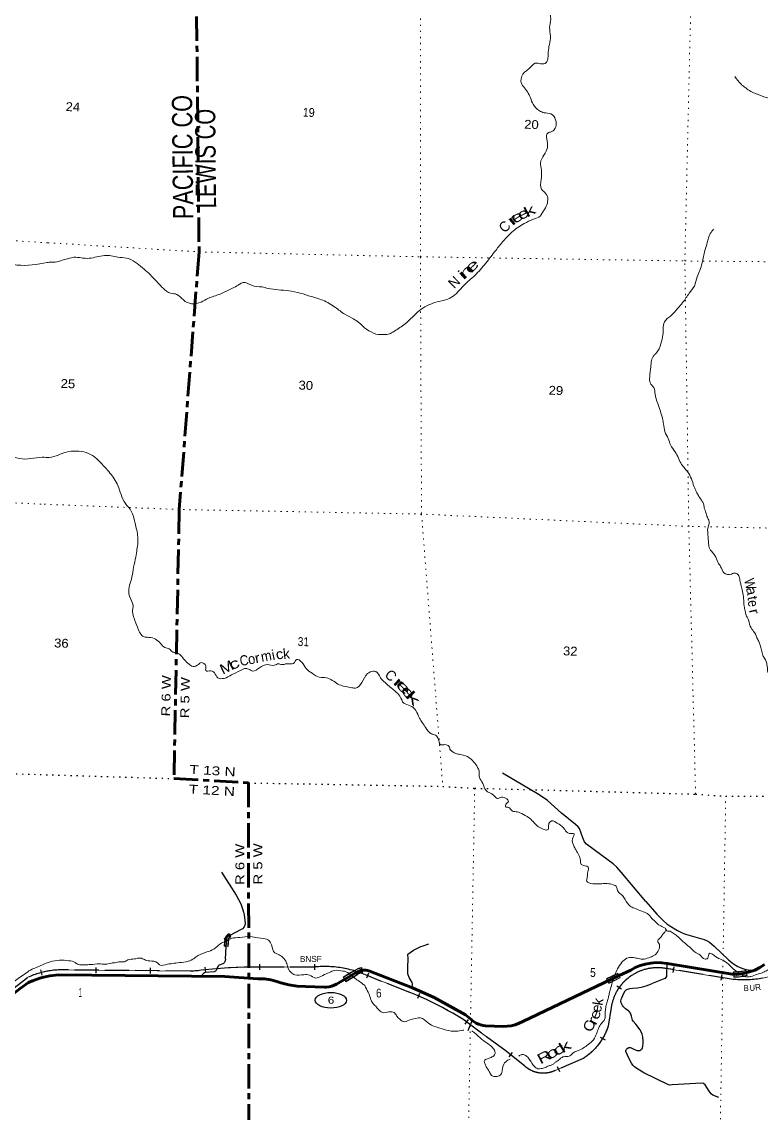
# Model space of a CAD drawing. Header units: feet. Extents: x -757852 to -501257, y -360805 to -170898.
# Drawn here: x -599646 to -585060, y -342217 to -320693 of the extents above; entities that cross this region are included whole.
import ezdxf
from ezdxf.enums import TextEntityAlignment as Align

# ---------------------------------------------------------------- set-up
doc = ezdxf.new("R2010")
doc.units = ezdxf.units.FT
doc.header["$LTSCALE"] = 80
doc.header["$PDMODE"] = 32
doc.header["$PDSIZE"] = 40
for name, pattern in [('DOTTED', [1.5, 0.3, -1.2]), ('LONG_DASH_SHORT_DASH', [9.9, 6, -1.2, 1.5, -1.2]), ('LONG_DASHED', [7.5, 6, -1.5])]:
    doc.linetypes.add(name, pattern=pattern)
for name, color, linetype, lineweight in [('11', 7, 'LONG_DASH_SHORT_DASH', 60), ('17', 7, 'Continuous', 25), ('23', 7, 'Continuous', 70), ('29', 7, 'Continuous', 25), ('31', 7, 'Continuous', 13), ('34', 7, 'Continuous', 13), ('39', 7, 'Continuous', 13), ('41', 7, 'Continuous', 13), ('59', 7, 'Continuous', 13), ('6', 7, 'DOTTED', 25), ('63', 7, 'Continuous', 25), ('7', 7, 'DOTTED', 13)]:
    doc.layers.add(name, color=color, linetype=linetype, lineweight=lineweight)
doc.layers.add('12', color=7, linetype='Continuous')

msp = doc.modelspace()

# ---------------------------------------------------------------- linework, layer by layer
at = {"layer": '11'}
msp.add_lwpolyline([(-595985.43, -312872.07), (-596083.06, -314592.53), (-596204.95, -319798.24), (-596149.49, -325230.53), (-596540.17, -330311.18), (-596645.19, -335617.85), (-595173.92, -335702.92), (-595164.98, -343439.28), (-595212.28, -348759.83), (-595360.58, -353721.7), (-595510.64, -358641.28)], dxfattribs=at)
at = {"layer": '17'}
msp.add_ellipse((-593549.56, -339990.22), major_axis=(-309.24, 1), ratio=0.500121, dxfattribs=at)
at = {"layer": '23'}
for points in [[(-599512.92, -339638.37), (-599434.75, -339604.95), (-599267.83, -339548.62), (-599095.92, -339510.04), (-598920.93, -339489.64), (-595643.17, -339521.85), (-594988.77, -339564.81), (-594983.34, -339564.71), (-594859.1, -339569.2), (-594736.01, -339586.65), (-594615.41, -339616.88), (-594533.15, -339645.33), (-594375.26, -339686.11), (-594213.97, -339710.15), (-594051.05, -339717.21), (-593674.54, -339733.24), (-593635.13, -339731.29), (-593583.48, -339723.94), (-593532.88, -339711.23), (-593483.89, -339693.3), (-593437.03, -339670.35), (-593150.15, -339498.68), (-593059.92, -339450.2), (-592960.83, -339403.28), (-592925.29, -339396.05), (-592906.35, -339394.89), (-592893.26, -339394.26), (-592861.03, -339396.08), (-592829.18, -339401.26), (-592798.03, -339409.73), (-591940.31, -339746.36), (-591511.04, -339936.91), (-590890.27, -340279.91), (-590764.27, -340382.42), (-590758.59, -340387.31), (-590720.77, -340416.08), (-590680.15, -340440.74), (-590637.17, -340461.02), (-590592.31, -340476.69), (-590546.06, -340487.59), (-590498.92, -340493.6), (-590145.52, -340505.11), (-590073.31, -340502.31), (-589992.53, -340491.13), (-589913.35, -340471.56), (-589836.66, -340443.83), (-589763.28, -340408.23), (-587862.92, -339502.84), (-587633.7, -339393.64), (-587546.36, -339346.66), (-587447.15, -339305.55), (-587344.19, -339275.04), (-587238.6, -339255.46), (-587131.54, -339247.02), (-587024.18, -339249.82), (-586917.71, -339263.83), (-585629.1, -339473.18), (-585600.64, -339477.8), (-585548.36, -339478.74), (-585499.42, -339475.51), (-585439.6, -339467.01), (-585291.46, -339432.35), (-585186.93, -339394.32), (-585086.94, -339345.57), (-584992.59, -339286.63)], [(-608540.57, -340275.1), (-607027.87, -341184), (-606955.29, -341219.57), (-606878.54, -341254.47), (-606759.27, -341303.46), (-606418.55, -341428.25), (-604353.01, -342117.03), (-604187.84, -342162.01), (-604097.02, -342178.66), (-604015.86, -342190.6), (-603951.41, -342195.38), (-603829.7, -342194.58), (-603734.18, -342192.99), (-603634.35, -342175.97), (-603401.79, -342129.43), (-603314.06, -342102.23), (-603236.72, -342072.89), (-603118.32, -342021.03), (-602935.03, -341925.55), (-600643.17, -340495.33), (-600352.23, -340279.44), (-599678.41, -339758.85), (-599512.92, -339638.37)]]:
    msp.add_lwpolyline(points, dxfattribs=at)
at = {"layer": '29'}
for p, q in [((-587332.42, -338041.6), (-587819.5, -337461.73)), ((-586957.38, -339558.72), (-587224.98, -339662.55)), ((-590763.71, -340385.17), (-590849.98, -340592.48))]:
    msp.add_line(p, q, dxfattribs=at)
for points in [[(-587819.5, -337461.73), (-587908.46, -337363.93), (-587979.66, -337301.09), (-588201.61, -337133.5), (-588503.13, -336911.45), (-588545.01, -336863.26), (-588578.51, -336785.76), (-588641.33, -336605.61), (-588668.55, -336569.99), (-588720.89, -336521.81), (-589001.48, -336299.76), (-589277.87, -336052.58), (-589338.59, -336004.39), (-589470.51, -335918.51), (-589617.08, -335830.53), (-590161.49, -335507.92)], [(-595706.6, -337461.29), (-595416.08, -337918.03), (-595328.14, -338085.61), (-595286.26, -338205.01), (-595270.56, -338253.2), (-595259.04, -338307.66), (-595240.2, -338475.25), (-595244.39, -338508.76), (-595261.14, -338542.28), (-595292.55, -338577.89), (-595317.67, -338594.65), (-595539.13, -338710.56)], [(-587332.42, -338041.6), (-587121.16, -338294.02), (-587045.77, -338367.34), (-586989.24, -338423.9), (-586918.05, -338480.46), (-586861.51, -338524.46), (-586710.75, -338616.63), (-586618.62, -338660.62), (-586551.62, -338687.85), (-586187.28, -338788.4), (-586139.11, -338809.35), (-586078.39, -338847.06), (-585986.26, -338922.47), (-585701.49, -339194.8), (-585607.26, -339268.12), (-585517.23, -339324.68), (-585488.95, -339338.3), (-585442.89, -339355.06), (-585379.03, -339374.96), (-585314.11, -339389.62), (-585206.79, -339401.55)], [(-595626.35, -339178.96), (-595616.45, -338928.63), (-595602.51, -338779.5), (-595597.84, -338765.54), (-595592.05, -338755.08), (-595580.63, -338740.25), (-595567.66, -338728.91), (-595539.13, -338710.56)], [(-591942.45, -339745.41), (-591941.33, -339668.78), (-591947.61, -339639.46), (-592002.05, -339538.91), (-592025.08, -339489.68), (-592030.31, -339470.83), (-592033.46, -339438.36), (-592033.46, -339350.38), (-592027.18, -339157.66), (-592033.46, -339090.63), (-592029.26, -339078.04), (-592012.52, -339065.49), (-591918.3, -339004.75), (-591772.76, -338931.41), (-591729.85, -338914.67), (-591614.69, -338879.06)], [(-595626.35, -339178.96), (-595633.84, -339215.25), (-595639.08, -339230.43), (-595646.4, -339241.43), (-595654.78, -339253.47), (-595663.15, -339261.33), (-595667.87, -339266.04), (-595679.9, -339271.81), (-595755.81, -339298.51), (-595765.75, -339304.28), (-595775.17, -339314.75), (-595788.78, -339338.84), (-595798.21, -339378.11), (-595803.44, -339388.07), (-595812.87, -339401.15), (-595826.47, -339414.25), (-595839.04, -339422.1), (-595853.69, -339426.82), (-596029.57, -339443.58), (-596045.29, -339448.28), (-596062.03, -339459.29), (-596077.74, -339476.04), (-596088.2, -339489.66), (-596094.49, -339502.23), (-596098.94, -339517.37)], [(-586957.38, -339558.72), (-586938.12, -339547.31), (-586925.56, -339528.46), (-586922.42, -339517.98), (-586918.23, -339497.04), (-586914.04, -339264.52)], [(-585898.03, -341907.98), (-586014.76, -341862.01), (-586048.25, -341836.87), (-586085.95, -341782.41), (-586165.52, -341656.73), (-586196.91, -341633.68), (-586236.7, -341627.4), (-586818.78, -341660.92), (-586869.02, -341663.01), (-586902.53, -341652.54), (-587375.73, -341417.93), (-587516.02, -341338.33), (-587555.8, -341304.81), (-587589.3, -341272.34), (-587618.61, -341229.4), (-587664.68, -341145.61), (-587727.49, -340998.98), (-587729.59, -340985.36), (-587725.4, -340969.65), (-587713.88, -340951.85), (-587702.36, -340940.33), (-587669.91, -340923.57), (-587654.21, -340920.43), (-587639.55, -340923.57), (-587555.8, -340961.28), (-587504.5, -340981.17), (-587481.47, -340983.27), (-587455.3, -340978.04), (-587434.36, -340969.65), (-587420.75, -340956.04), (-587410.28, -340944.52), (-587401.91, -340925.67), (-587394.58, -340893.2), (-587387.25, -340839.77), (-587388.29, -340793.7), (-587396.67, -340713.04), (-587410.28, -340656.49), (-587434.36, -340600.98), (-587450.07, -340572.7), (-587534.86, -340462.73), (-587585.11, -340404.08), (-587595.59, -340385.22), (-587618.61, -340303.53), (-587639.55, -340245.91), (-587656.3, -340219.74), (-587673.06, -340204.02), (-587735.86, -340156.9), (-587773.56, -340119.18), (-587796.59, -340090.9), (-587819.62, -340043.79), (-587825.9, -340007.11), (-587822.76, -339970.46), (-587811.24, -339939.05), (-587771.46, -339850.01), (-587740.05, -339804.99), (-587720.17, -339787.16), (-587697.14, -339773.55), (-587672.01, -339763.07), (-587647.93, -339754.71), (-587599.78, -339748.41), (-587497.17, -339742.15), (-587425.99, -339730.6), (-587373.64, -339718.04), (-587329.67, -339704.44), (-587224.98, -339662.55)]]:
    msp.add_lwpolyline(points, dxfattribs=at)
at = {"layer": '29', "linetype": 'DOTTED', "lineweight": 100}
msp.add_arc((-595484.99, -338817.68), 121.61, 115.85946, 182.20552, dxfattribs=at)
at = {"layer": '31'}
for p, q in [((-595558.7, -338685.77), (-595534.74, -338738.91)), ((-595554.9, -338674.75), (-595524.42, -338742.35)), ((-595652.37, -338924.7), (-595638.92, -338777.7))]:
    msp.add_line(p, q, dxfattribs=at)
for points in [[(-595565.04, -338786.64), (-595577.67, -338931.43), (-595652.37, -338924.7)], [(-595572.58, -338785.82), (-595584.91, -338922.74), (-595643.68, -338917.45), (-595631.52, -338781.35), (-595631.2, -338779.56)]]:
    msp.add_lwpolyline(points, dxfattribs=at)
for centre, radius, start, end in [((-595484.98, -338817.67), 159.11, 116.06868, 165.39011), ((-595484.98, -338817.67), 151.11, 119.20241, 165.39011), ((-595486.95, -338817.65), 92.11, 121.25728, 158.45521), ((-595486.95, -338817.65), 84.11, 116.45542, 158.45521)]:
    msp.add_arc(centre, radius, start, end, dxfattribs=at)
msp.add_point((-595631.2, -338779.56), dxfattribs=at)
at = {"layer": '34'}
for p, q in [((-596326.91, -339415.12), (-598919.95, -339389.64)), ((-593870.5, -339333.36), (-594945.44, -339335.23)), ((-585610.96, -339577.44), (-586933.75, -339362.54)), ((-591976.84, -339839.45), (-592834.56, -339502.82)), ((-588020, -340133.28), (-588079.73, -340502.07)), ((-588573.06, -341139.05), (-589125.94, -341374.47))]:
    msp.add_line(p, q, dxfattribs=at)
msp.add_lwpolyline([(-589722.79, -341287.15), (-590090.45, -340990.25), (-590604.14, -340618.4), (-590943.15, -340364.79)], dxfattribs=at)
for centre, radius, start, end in [((-598813.81, -341169.37), 1783.14, 93.64899, 114.54438), ((-596349.44, -337746.96), 1668.3, 270.77374, 278.22291), ((-595046.25, -348296.86), 8962.2, 89.35552, 96.82203), ((-593666.34, -341336.48), 2013.5, 65.60011, 95.81946), ((-587104.57, -340272.64), 925.97, 79.50593, 171.34397), ((-585402.93, -337568.84), 2019.34, 264.08686, 288.63832), ((-594473.04, -346030.86), 6675.67, 58.07763, 68.04998), ((-589217.48, -340130.43), 1196.9, 302.57496, 341.91072), ((-589359.88, -340890.07), 537.93, 227.57458, 295.7786)]:
    msp.add_arc(centre, radius, start, end, dxfattribs=at)
at = {"layer": '39'}
for points in [[(-585447.39, -313144.18), (-585500.83, -313259.01), (-585624.76, -313373.55), (-585733.72, -313458.44), (-585921.82, -313572.94), (-586095.6, -313742.13), (-586252.73, -313891.76), (-586386.78, -313945.73), (-586564.91, -313998.29), (-586683.36, -314002.55), (-586862.01, -314135.42), (-586936.09, -314195.32), (-587149.52, -314413.45), (-587291.83, -314665.98), (-587410.85, -314879.08), (-587545.83, -315089.67), (-587637.15, -315251.44), (-587751.81, -315326.11), (-587849.19, -315425.43), (-587976.62, -315523.79), (-588100.61, -315640.33), (-588187.3, -315782.17), (-588279.88, -315919.8), (-588409.58, -316090.39), (-588450.76, -316251.75), (-588481.08, -316323.08), (-588521.08, -316510.59), (-588579.56, -316520.78), (-588703.72, -316579.08), (-588815.26, -316681.96), (-588904.52, -316841.79), (-588865.73, -316947.46), (-588822.37, -317035.2), (-588831.84, -317271.88), (-588802.77, -317431.47), (-588764.18, -317543.15), (-588767.65, -317653.5), (-588730.79, -317883.63), (-588728.46, -318064.45), (-588789.99, -318235.2), (-588841.11, -318329.97), (-588796.39, -318502.11), (-588824.25, -318685.98), (-588938.16, -318991.64), (-588990.68, -319194.81), (-589064.19, -319427.44), (-589182.4, -319678.73), (-589252.55, -319805.02), (-589297.87, -319970.27), (-589303.87, -320160.87), (-589276.69, -320316.38), (-589248.42, -320437.78), (-589210.73, -320641.82), (-589234.01, -320807.77), (-589217.16, -320972.99), (-589238.49, -321141.01), (-589261.39, -321294.92), (-589318.49, -321516.02), (-589448.77, -321513.88), (-589516.89, -321511.71), (-589646.89, -321628.06), (-589726.92, -321685.76), (-589798.72, -321864.22), (-589670.94, -322073.14), (-589558.32, -322317.73), (-589436.03, -322446.15), (-589339, -322485.39), (-589211.36, -322507.54), (-589114.73, -322623.08), (-589192.37, -322859.6), (-589271.51, -322889.21), (-589291.14, -323003.06), (-589276.42, -323172.23), (-589412.3, -323475.17), (-589394.69, -323616.31), (-589400.63, -323804.91), (-589390.61, -323996.02), (-589305.18, -324085.1), (-589298.86, -324330.32), (-589374.97, -324454.41), (-589415.12, -324519.41), (-589551.62, -324587.36), (-589736.77, -324671.83), (-589976.72, -324840.91), (-590140.55, -325012.42), (-590296.87, -325200.23), (-590491.27, -325451.1), (-590711.59, -325697.13), (-590926.33, -325893.12), (-591168.3, -326126.4), (-591496.45, -326230.42), (-591802.2, -326387.36), (-592081.18, -326649.59), (-592296.28, -326793.35), (-592371.86, -326837.13), (-592470.84, -326860.09), (-592661.16, -326854.02)], [(-577417.59, -325492.15), (-577460.64, -325458.88), (-577580.69, -325386.77), (-577674.77, -325317.5), (-577729.94, -325159.09), (-577781.29, -325006.83), (-577885.62, -324880.99), (-577938.13, -324829.11), (-578006.67, -324776.72), (-578118.58, -324700.85), (-578203.13, -324583.68), (-578307.79, -324532.14), (-578380.58, -324487.65), (-578442.73, -324423.41), (-578540.12, -324331.94), (-578594.13, -324263.94), (-578642.23, -324135.88), (-578750.5, -324007.91), (-578829.98, -323921.03), (-578872.22, -323861.44), (-578989.07, -323751.27), (-579075.39, -323690.28), (-579139.86, -323636.01), (-579241.9, -323628.74), (-579317.84, -323620.29), (-579425.22, -323655.02), (-579618.68, -323685.01), (-579725.87, -323713.72), (-579834.49, -323724.32), (-579893.58, -323690.3), (-580023.78, -323621.88), (-580086.56, -323577.71), (-580211.68, -323475.31), (-580254.74, -323441.8), (-580510.6, -323224.78), (-580632.09, -323134.55), (-580720.6, -323079.51), (-580991.88, -322906.18), (-581039.71, -322896.62), (-581149.2, -322871.03), (-581324.29, -322827.29), (-581389.77, -322805.12), (-581462.02, -322806.84), (-581551.48, -322781.89), (-581666.53, -322742.07), (-581779.71, -322706.33), (-581992.91, -322599.12), (-582008.78, -322466.06), (-582067.95, -322307.53), (-582214.46, -322120.1), (-582270.91, -322066.08), (-582395.92, -322023.94), (-582509.23, -321992.21), (-582622.24, -322014.71), (-582723.92, -322059.67), (-582837.63, -322104.24), (-582925.73, -322163.69), (-583064.06, -322289.82), (-583193.26, -322444.36), (-583321.14, -322556.77), (-583433.22, -322613.44), (-583494.94, -322599.43), (-583616.01, -322559.42), (-583886.32, -322482.51), (-583967.82, -322459.83), (-584173.96, -322382.97), (-584479.51, -322278.84), (-584730.92, -322238.69), (-584904.32, -322205.04), (-585104.51, -322130.37), (-585209.55, -322090.88), (-585314.09, -322035.33), (-585398.34, -321972.39), (-585451.1, -321928.53), (-585582.46, -321769.7)], [(-586185.66, -330285.86), (-586191.52, -330217.39), (-586221.49, -330150.16), (-586288.7, -330055.63), (-586328.43, -329980.06), (-586371.66, -329888.3), (-586423.27, -329744.07), (-586489.03, -329603.4), (-586564.06, -329502.6), (-586629.71, -329422.18), (-586691.96, -329297.68), (-586758.29, -329175.07), (-586846.21, -329037.71), (-586894.31, -328909.65), (-586958.26, -328775.06), (-586987.51, -328621.5), (-587006.32, -328518.47), (-587047.91, -328374.56), (-587101.21, -328220.22), (-587153.55, -328035.8), (-587179.56, -327906.43), (-587248.83, -327813.85), (-587259.06, -327693.02), (-587236.9, -327498.92), (-587222.97, -327374.85), (-587173.48, -327267.98), (-587125.95, -327223.3), (-587040, -327041.28), (-586998.38, -326865.87), (-586992.52, -326743.55), (-586968.25, -326609.77), (-586840.12, -326489.34), (-586703.03, -326339.07), (-586609.41, -326231.59), (-586479.26, -326046.96), (-586378.48, -325903.57), (-586322.64, -325722.59), (-586272.52, -325595.65), (-586225.77, -325448.53), (-586199.75, -325322.83), (-586169.98, -325205.29), (-586122.92, -325048.13), (-586099.98, -324956.48), (-586063.14, -324869.29), (-585998.25, -324782.99)], [(-599144, -325443.05), (-599739.77, -325489.79), (-599999.17, -325420.59), (-600261.54, -325238.63), (-600528.2, -324992.16)], [(-601288.07, -325370.61), (-601034.36, -326170.1), (-601035.74, -326518.18), (-601033.42, -326803.98), (-600961.51, -327117.77), (-600741.76, -327538.06), (-600248.61, -327955.49), (-600169.38, -328221.17), (-600246.93, -328933.48), (-600111.94, -329069.83), (-599692.33, -329308.24), (-599473.26, -329307.97), (-599241.83, -329276.02)], [(-596793.28, -326008.45), (-596910.41, -325895.12), (-597110.24, -325681.89), (-597370.05, -325462.73), (-597539.37, -325362.94), (-597715.09, -325339.27), (-597980.59, -325300.68), (-598278.99, -325351.41), (-598439.51, -325354.33), (-598581.3, -325335.75), (-598746.65, -325364.62), (-598849.83, -325393.46), (-598991.46, -325433.13), (-599109.78, -325433.37), (-599144, -325443.05)], [(-592661.16, -326854.02), (-592844.63, -326757.79), (-592996.84, -326624.41), (-593100.87, -326552.81), (-593272.45, -326460.98), (-593460.72, -326326.44), (-593708.91, -326183.97), (-593935.21, -326110.48), (-594151.74, -326045.34), (-594380.8, -325995.86), (-594588.83, -325979.18), (-594786.47, -325950.79), (-594905.91, -325922.88), (-595115.44, -325890.09), (-595282.14, -325834.57), (-595349.39, -325868.58), (-595571.74, -325988.01), (-595731.54, -326063.36)], [(-595731.54, -326063.36), (-595860.2, -326105.34), (-595965.7, -326144.15), (-596108.46, -326219.93), (-596296.04, -326254.12), (-596458.1, -326178.66), (-596587.04, -326070.11), (-596710.55, -326044.08), (-596793.28, -326008.45)], [(-599241.83, -329276.02), (-599104.74, -329283.49), (-598926.8, -329236.95), (-598766.52, -329177.79), (-598575.38, -329157.78), (-598375.8, -329188.24), (-598214.05, -329273.73), (-598132.06, -329344.63), (-598000.07, -329483.4), (-597824.59, -329705.89), (-597750.63, -329840.8), (-597687.95, -330015.51), (-597601.36, -330195.01), (-597485.71, -330343.3), (-597418.41, -330562.34), (-597371.89, -330740.56), (-597359.94, -330998), (-597380.14, -331129.91), (-597407.43, -331295.73), (-597451.94, -331499.16), (-597483.86, -331684.92), (-597530.86, -331840.07), (-597520.52, -332021.15), (-597452.02, -332202.07), (-597462.08, -332330.28), (-597431.94, -332455.76), (-597359.75, -332646.84), (-597234.91, -332821.53), (-597139, -332832.62), (-597007.85, -332870.95), (-596908.14, -332952.45), (-596822.4, -333031.5), (-596741.08, -333060.2), (-596666.85, -333122.82), (-596597.05, -333135.09), (-596437.07, -333276.75), (-596347.45, -333359.94), (-596268.77, -333408.64), (-596163.14, -333365.82), (-596105.91, -333331.5), (-596017.78, -333398.57), (-596014.61, -333489.05), (-595914.51, -333494.25), (-595845.53, -333532.6), (-595778.38, -333629.13), (-595656.43, -333641.05), (-595509.91, -333573.42), (-595332.65, -333484.68), (-595227.15, -333445.87), (-595159.6, -333466.1), (-595088.37, -333496.49), (-594956, -333432.43), (-594799.66, -333371.14), (-594663.68, -333383.5), (-594582.53, -333353.96), (-594524.88, -333369.86), (-594420.07, -333353.11), (-594285.47, -333345.36), (-594224.91, -333268.96), (-594124.38, -333324.38), (-594038.02, -333447.64), (-593916.66, -333541.88), (-593776.76, -333620.65), (-593636.71, -333631.14), (-593409.93, -333752.85), (-593297, -333796.61), (-593161.41, -333821.02), (-593063.49, -333832.17), (-592935.75, -333723.78), (-592825.95, -333548.54), (-592716.12, -333499.83), (-592662.22, -333507.57), (-592571.79, -333628.94), (-592507.77, -333697.26), (-592355.68, -333834.66), (-592275.5, -333899.47), (-592188.19, -333992.63), (-592108.29, -334129.74), (-591981.59, -334181.98), (-591872.25, -334275.84), (-591802.74, -334424.66), (-591745.42, -334514.86), (-591676.39, -334615.47), (-591565.87, -334735.47), (-591506.27, -334753.44), (-591438.05, -334815.86), (-591384.13, -334950.13), (-591297.86, -334948.87), (-591218.67, -334981.52), (-591188.95, -335056.77), (-591177.25, -335067.19), (-591114.34, -335107.35), (-591046.99, -335133.6), (-590937.31, -335153.16), (-590783.51, -335236.39), (-590690.51, -335339.77), (-590624.19, -335462.39)], [(-582838.55, -335707.96), (-582849.04, -335706.27), (-582998.85, -335687.44), (-583056.06, -335657.5), (-583099.99, -335587.82), (-583130.95, -335488.42), (-583154.97, -335423.39), (-583191.03, -335422.24), (-583262.9, -335411.91), (-583354.55, -335392.92), (-583401.8, -335365.31), (-583461.72, -335357.37), (-583541.34, -335338.77), (-583560.62, -335314.05), (-583606.68, -335248.32), (-583659.25, -335198.44), (-583697, -335187.2), (-583786.26, -335156.24), (-583802.97, -335113.53), (-583836.94, -335046.17), (-583873.36, -334992.79), (-583935.02, -334976.77), (-583997.24, -334914.53), (-584070.22, -334876.06), (-584144.26, -334807.42), (-584217.61, -334716.72), (-584237.12, -334635.76), (-584246.93, -334565.16), (-584269.89, -334530.28), (-584298.87, -334495.22), (-584342.35, -334411.49), (-584381.71, -334323.88), (-584425.82, -334260.21), (-584473.44, -334180.37), (-584502.23, -334139.29), (-584519.06, -334100.59), (-584552.99, -334095.49), (-584616.72, -334081.41), (-584645.76, -334048.35), (-584707.76, -333915.83), (-584732.41, -333870.86), (-584787.62, -333840.99), (-584807.63, -333776.08), (-584826.57, -333677.07), (-584837.77, -333650.61), (-584881.95, -333588.95), (-584935.08, -333492.86), (-584935.18, -333432.61), (-584945.34, -333370.03), (-584953.71, -333326.04), (-584987.78, -333256.21), (-585027.77, -333188.66), (-585040.15, -333136.05), (-585068.98, -333032.7), (-585090.36, -332947.67), (-585128.22, -332876.17), (-585192.03, -332737.57), (-585259.37, -332647.06), (-585310.66, -332492.79), (-585338.81, -332431.64), (-585366.59, -332358.46), (-585385.72, -332265.46), (-585396.28, -332218.94), (-585405.5, -332066.01), (-585431.19, -331926.62), (-585453.7, -331813.43), (-585473.27, -331734.48), (-585496.09, -331631.33), (-585532.57, -331579.96), (-585606.38, -331567.56), (-585645.01, -331584.41), (-585796.57, -331557.48), (-585859.02, -331439.01), (-585912.46, -331352.96), (-585972.39, -331218.5), (-586034.16, -331142.22), (-586074.46, -331084.7), (-586097.41, -330985.56), (-586103.02, -330909.07), (-586113.06, -330782.22), (-586107.07, -330655.89), (-586084.32, -330570.25), (-586094.89, -330523.73), (-586130.36, -330440.25), (-586161.38, -330342.86), (-586185.66, -330285.86)], [(-590624.19, -335462.39), (-590616.4, -335597.19), (-590551.95, -335715.73), (-590489.95, -335848.25), (-590330.84, -335953.74), (-590262.49, -336012.15), (-590205.7, -335991.87), (-590103.79, -336003.15), (-590047.9, -336075.22), (-590083.16, -336112.26), (-590099.33, -336180.03), (-590041.36, -336185.89), (-589967.51, -336260.54), (-589917.61, -336268.16), (-589822.08, -336291.29), (-589678.05, -336366.17), (-589582.16, -336441.53), (-589490.98, -336538.83), (-589400.47, -336593.93), (-589263.06, -336624.42), (-589255.28, -336568.44), (-589236.66, -336486.69), (-589181.37, -336450.29), (-589118.02, -336476.41), (-588986.38, -336562.95), (-588936.13, -336622.8), (-588842.31, -336700.09), (-588752.28, -336706.98), (-588779.42, -336804.52), (-588757.67, -336941.78), (-588716, -337019.43), (-588655.25, -337127.81), (-588626.42, -337231.15), (-588610.85, -337309.97), (-588470.26, -337366.67), (-588479.05, -337454.76), (-588490.35, -337558.83), (-588500.89, -337638.83), (-588384.21, -337690.75), (-588203.72, -337690.48), (-588097.41, -337689.85), (-587981.79, -337711.61), (-587911.06, -337758.05), (-587893.17, -337826.9), (-587798.04, -337926.34), (-587744.35, -338004.36), (-587642.09, -338132.14), (-587561.15, -338172.88), (-587416.74, -338235.73), (-587309.82, -338279.3), (-587214.57, -338374.72), (-587130.95, -338457.72), (-587066.48, -338511.99), (-586967.77, -338561.33), (-586929.09, -338606.75), (-586923.59, -338622.99), (-586883.59, -338626.27), (-586794.7, -338669.27), (-586722.03, -338717.78), (-586620.82, -338815.4), (-586532.89, -338888.5), (-586421.79, -338990.45), (-586363.15, -339038.51), (-586268.69, -339095.74), (-586166.98, -339177.31), (-586114.33, -339160.92), (-586079.17, -339063.63), (-586033.41, -339075.13), (-585960.81, -339125.64), (-585899.84, -339163.74), (-585794.99, -339209.26), (-585679.64, -339303.31), (-585609.54, -339369.81), (-585391.72, -339519.37)], [(-594420.1, -339263.28), (-594423.41, -339251.46), (-594502.14, -339140.5), (-594598.47, -339079.19), (-594653.87, -339055.33), (-594720.99, -338894.53), (-594776.37, -338806.41), (-594989.4, -338757.44), (-595139.09, -338734.59), (-595342.18, -338752.22), (-595511.22, -338770.93), (-595563.24, -338792.99)], [(-586938.73, -338594.39), (-586962.35, -338643.85), (-587010.39, -338704.57), (-587033.43, -338735.97), (-587066.69, -338773.07), (-587102.45, -338826.15), (-587068.16, -338883.48), (-587063.35, -338921.79), (-587096.69, -339025.16), (-587177.54, -339108.94), (-587275.09, -339150.01), (-587402.38, -339180.1), (-587506.11, -339162.73), (-587603.83, -339145.56), (-587710.64, -339162.24), (-587807.39, -339241.49), (-587891.57, -339367.34), (-587947.35, -339486.57)], [(-595563.24, -338792.99), (-595739.46, -338886.16), (-595858.75, -338980.76), (-595994.87, -339036.67), (-596167.56, -339107.48), (-596245.52, -339163.24), (-596363.67, -339221.73), (-596536.91, -339246.33), (-596675.9, -339266), (-596770.56, -339279.05), (-596931.33, -339289.99), (-596966.26, -339252.73), (-597123.45, -339213.57), (-597228.93, -339188.12), (-597306.18, -339157.54), (-597425.07, -339175.84), (-597553.98, -339193.82), (-597623.36, -339231.77), (-597705.56, -339231.16), (-597812.43, -339249.85), (-597816.85, -339251.34)], [(-598587.51, -339253.93), (-598596.44, -339246.94), (-598715.63, -339211.01), (-598903.75, -339198.98), (-599085.26, -339231.35), (-599239.54, -339290.7), (-599357.44, -339341.17), (-599473.4, -339393.7), (-599506.98, -339411.38)], [(-604793.43, -341804.96), (-604444.86, -341920.77), (-604141.93, -341940.8), (-603923.41, -341960.63), (-603656.14, -342036.07), (-603382.36, -341944.67), (-603123.06, -341868.99), (-602724.1, -341607.82), (-601990.77, -341170.32), (-601822, -340949.39), (-601628.55, -340855.87), (-601407.85, -340720.82), (-601295.26, -340570.85), (-601179.81, -340537.66), (-601063.97, -340415.95), (-600848.1, -340385.4), (-600711.53, -340314.54), (-600727.38, -340231.62), (-600542.44, -340007.09), (-600419.33, -339839.28), (-600144.61, -339713.7), (-599963.81, -339716.44), (-599745.06, -339579.32), (-599634.49, -339503.75), (-599504.77, -339410.22)], [(-597812.43, -339249.85), (-597878.66, -339256.85), (-598002.42, -339280.42), (-598120.28, -339272.17), (-598290.01, -339286.32), (-598400.81, -339289.85), (-598533.99, -339282.78), (-598596.44, -339246.94)], [(-593104.22, -339534.64), (-593222.26, -339444.4), (-593281.6, -339418.41), (-593311.52, -339413.44), (-593477.61, -339402.12), (-593575.1, -339441.18), (-593709.28, -339499.16), (-593853.29, -339550.8), (-593967.84, -339494.94), (-594079.84, -339485.34), (-594262.34, -339485.55), (-594335.26, -339445.06), (-594420.1, -339263.28)], [(-584813.99, -339333.86), (-584932.7, -339393.8), (-585025.49, -339441.33), (-585142.43, -339480.56), (-585262.38, -339519.79), (-585330.27, -339528.09), (-585392.89, -339519.04)], [(-592881.39, -339700.28), (-592938.03, -339652.29), (-593034.17, -339584.95), (-593098.89, -339538.71), (-593105.46, -339533.69)], [(-587996.74, -339625.02), (-587946.62, -339484.71), (-588034.36, -339762.44), (-588057.43, -339858.11), (-588073.79, -339931.9), (-588100.62, -340019.41), (-588121.62, -340113.13), (-588136.54, -340205.04), (-588137.64, -340303.41), (-588147.8, -340371.37), (-588193.77, -340430.15), (-588254.52, -340512.56), (-588297.94, -340617.62), (-588347.94, -340740.54), (-588449.45, -340843.75), (-588544.01, -340917.05), (-588648.07, -340973.98), (-588719.08, -340999.83), (-588784.58, -341041.93), (-588850.33, -341092.05), (-588958.95, -341102.64), (-589016.07, -341134.73), (-589086.13, -341192.98), (-589120.82, -341211.96), (-589141.48, -341231.38), (-589186.63, -341264.08), (-589249.43, -341284.17), (-589318.56, -341314.1), (-589403.52, -341337.5), (-589465.75, -341339.53), (-589540.36, -341288.96), (-589597.93, -341206.79), (-589647.68, -341130.89), (-589721.98, -341070.28), (-589779.88, -341062.41), (-589843.27, -341090.71)], [(-590922.82, -340576.45), (-590943.82, -340579.45), (-591080.87, -340601.19), (-591268.68, -340579.13), (-591439.58, -340529.5), (-591597.83, -340460.19), (-591685.89, -340391.11), (-591760.5, -340340.53), (-591879.08, -340348.8), (-592006.49, -340382.89), (-592119.69, -340411.42), (-592196.24, -340358.77), (-592252.38, -340294.72), (-592300.57, -340232.93), (-592402.42, -340219.65), (-592531.14, -340231.61), (-592617.27, -340164.6), (-592681.1, -340090.26), (-592748.63, -340005.77), (-592768.9, -339948.89), (-592815.19, -339826.91), (-592881.39, -339700.28)], [(-590012.42, -341152.33), (-590074.48, -341183.56), (-590151.76, -341281.51), (-590166.44, -341365.39), (-590193.2, -341450.9), (-590274.72, -341492.48), (-590378.33, -341471.1), (-590426.01, -341393.27), (-590483.26, -341301.07), (-590513.23, -341233.84), (-590524.05, -341195.33), (-590513.21, -341169.57), (-590442.08, -341139.7), (-590370.89, -341107.83), (-590332.07, -341084.97), (-590310.58, -341039.46), (-590322.58, -340974.82), (-590374.59, -340906.88), (-590462.65, -340837.8), (-590550.97, -340776.74), (-590671.96, -340670.46), (-590752.13, -340605.65), (-590768.67, -340596.48)]]:
    msp.add_spline(points, degree=3, dxfattribs=at)
at = {"layer": '59'}
for p, q in [((-592939.76, -339344.95), (-592923.28, -339447.46)), ((-585360.32, -339399.1), (-585336, -339501)), ((-593254, -339625.36), (-593308.78, -339535.78)), ((-585602, -339533.07), (-585604.18, -339427.51))]:
    msp.add_line(p, q, dxfattribs=at)
for points in [[(-593308.78, -339535.78), (-593244.27, -339495.56), (-593148.4, -339437.69), (-593065.41, -339387.65), (-593014.65, -339365.75), (-592978.39, -339352.46), (-592939.76, -339344.95)], [(-592946.34, -339354.38), (-592976.24, -339360.19), (-593011.69, -339373.18), (-593061.74, -339394.78), (-593144.27, -339444.54), (-593240.09, -339502.38), (-593297.81, -339538.37), (-593251.33, -339614.38)], [(-593251.33, -339614.38), (-593043.47, -339488.24), (-593021.23, -339469.86), (-592983.56, -339454.42), (-592946.31, -339442.37), (-592932.48, -339440.58), (-592946.34, -339354.38)], [(-585604.18, -339427.51), (-585560.92, -339428.31), (-585504.92, -339425.58), (-585450.94, -339418.54), (-585404.61, -339410.33), (-585360.32, -339399.1)], [(-585366.22, -339408.85), (-585402.93, -339418.16), (-585449.72, -339426.45), (-585504.21, -339433.55), (-585560.8, -339436.31), (-585596.01, -339435.66), (-585594.16, -339525.2)], [(-585594.16, -339525.2), (-585554.91, -339525.89), (-585508.65, -339524.72), (-585462.47, -339520.08), (-585405.75, -339510.79), (-585361.99, -339500.74), (-585345.51, -339495.59), (-585366.22, -339408.85)], [(-593254, -339625.36), (-593038.82, -339494.78), (-593017.07, -339476.8), (-592980.81, -339461.94), (-592944.55, -339450.21), (-592923.28, -339447.46)], [(-585602, -339533.07), (-585554.88, -339533.89), (-585508.15, -339532.71), (-585461.42, -339528.02), (-585404.21, -339518.64), (-585359.9, -339508.47), (-585336, -339501)]]:
    msp.add_lwpolyline(points, dxfattribs=at)
for points in [[(-588110.33, -339563.33), (-587885.14, -339454.75), (-587839.54, -339549.33), (-588064.73, -339657.91)], [(-587888.87, -339465.42), (-588099.65, -339567.06), (-588060.99, -339647.23), (-587850.21, -339545.59)]]:
    msp.add_lwpolyline(points, close=True, dxfattribs=at)
at = {"layer": '6'}
msp.add_line((-599405.62, -335533.85), (-596645.19, -335617.85), dxfattribs=at)
for points in [[(-630944.42, -334647.4), (-627353.63, -334778.81), (-626023.15, -334777.56), (-622821.63, -334777.2), (-620675.77, -334797.39), (-617490.92, -334893.18), (-615628.94, -334932.07), (-612315.01, -335011.13), (-610337.8, -335099.33), (-606998.53, -335281.68), (-605267.85, -335345.28), (-601887.16, -335407.99), (-600360.41, -335506.48), (-599405.62, -335533.85)], [(-595173.92, -335702.92), (-591341.8, -335770.88), (-590711.25, -335807.05), (-586353.26, -335923.91), (-585758.96, -335964.95), (-581676.55, -335958.06)]]:
    msp.add_lwpolyline(points, dxfattribs=at)
at = {"layer": '63'}
for p, q in [((-599279.46, -339390.09), (-599251.03, -339496.99)), ((-598183.66, -339343.37), (-598184.75, -339453.98)), ((-597111.48, -339351.3), (-597112.57, -339461.9)), ((-596032.91, -339334.94), (-596022.14, -339445.03)), ((-594957.11, -339279.05), (-594957.72, -339389.66)), ((-593871.73, -339279.86), (-593871.54, -339390.47)), ((-586783.1, -339331.17), (-586800.83, -339440.35)), ((-592805.59, -339453.91), (-592846, -339556.88)), ((-585835.28, -339484.15), (-585853.02, -339593.33)), ((-587905.24, -339703.98), (-587814.81, -339767.67)), ((-591797.35, -339856.65), (-591841.15, -339958.22)), ((-590843.19, -340369.49), (-590909.45, -340458.06)), ((-588235.88, -340716.84), (-588140.69, -340773.17)), ((-589970.39, -341018.44), (-590039.88, -341104.49)), ((-589083.14, -341295.26), (-589039.81, -341397.03))]:
    msp.add_line(p, q, dxfattribs=at)
at = {"layer": '63', "linetype": 'LONG_DASHED'}
for points in [[(-593097.12, -339406.2), (-593098.18, -339405.88), (-593131.87, -339396.34), (-593165.98, -339387.28), (-593199.99, -339378.93), (-593234.15, -339370.94), (-593268.65, -339363.69), (-593303.03, -339357.15), (-593337.66, -339351.17), (-593372.27, -339345.63), (-593407.21, -339340.83), (-593441.96, -339336.56), (-593477.03, -339333.03), (-593511.92, -339330.02), (-593547.05, -339327.56), (-593582.04, -339325.82), (-593617.13, -339324.72), (-593652.19, -339324.06), (-593687.39, -339324.22), (-593722.58, -339324.83), (-593757.66, -339326.16), (-593792.71, -339327.94), (-593827.74, -339330.61), (-593862.75, -339333.74), (-593870.45, -339334.46), (-594945.44, -339336.33), (-595102.27, -339335.46), (-595258.23, -339338.19), (-595414.23, -339343.6), (-595571.14, -339350.8), (-595727.19, -339361.59), (-595882.39, -339375.08), (-596038.49, -339390.35), (-596110.69, -339399.21), (-596139.61, -339403.22), (-596168.48, -339406.55), (-596197.42, -339409.39), (-596226.57, -339411.91), (-596255.66, -339413.75), (-596284.65, -339415.07), (-596313.85, -339416.09), (-596326.91, -339416.22), (-598919.94, -339390.74), (-598927.24, -339390.94), (-598958.33, -339393.11), (-598989.22, -339395.96), (-599020.07, -339399.36), (-599051.08, -339403.12), (-599081.87, -339407.59), (-599112.45, -339412.57), (-599143.18, -339417.93), (-599173.68, -339423.98), (-599203.98, -339430.55), (-599234.41, -339437.67), (-599264.46, -339445.3), (-599294.49, -339453.29), (-599324.46, -339461.98), (-599354.05, -339471.2), (-599383.62, -339480.93), (-599412.97, -339491.03), (-599442.28, -339501.82), (-599471.21, -339512.95), (-599500.1, -339524.79), (-599510.06, -339529.04)], [(-592867.17, -339489.46), (-592899.47, -339475.91), (-592932.03, -339462.9), (-593095.7, -339406.5)], [(-587241.41, -339357.96), (-587257.3, -339360.47), (-587273.24, -339363.25), (-587289.05, -339366.34), (-587304.82, -339369.72), (-587320.53, -339373.3), (-587336.22, -339377.26), (-587351.86, -339381.42), (-587367.35, -339385.89), (-587382.8, -339390.55), (-587398.12, -339395.61), (-587413.39, -339400.88), (-587428.52, -339406.35), (-587443.61, -339412.11), (-587458.56, -339418.19), (-587473.46, -339424.55), (-587488.21, -339431.03), (-587502.84, -339437.92), (-587517.33, -339445.01), (-587531.75, -339452.32), (-587545.93, -339459.85), (-587560.11, -339467.76), (-587574.1, -339475.8), (-587587.88, -339484.16), (-587601.58, -339492.62), (-587615.17, -339501.49), (-587628.5, -339510.49), (-587641.68, -339519.72), (-587654.82, -339529.22), (-587667.64, -339538.98), (-587680.38, -339548.85), (-587692.89, -339559.05), (-587705.36, -339569.44), (-587717.47, -339579.98), (-587729.45, -339590.84), (-587741.26, -339601.82), (-587752.93, -339613.01), (-587764.26, -339624.46), (-587775.55, -339636.1), (-587786.58, -339647.88), (-587797.35, -339659.9), (-587807.89, -339672.06), (-587818.27, -339684.44), (-587828.49, -339696.94), (-587838.38, -339709.68), (-587848.1, -339722.55), (-587857.57, -339735.66), (-587866.89, -339748.89), (-587875.86, -339762.28), (-587884.67, -339775.79), (-587893.22, -339789.44), (-587901.53, -339803.33), (-587909.56, -339817.27), (-587917.45, -339831.43), (-587924.97, -339845.64), (-587932.35, -339860.08), (-587939.37, -339874.58), (-587946.22, -339889.21), (-587952.79, -339903.89), (-587959.12, -339918.8), (-587965.1, -339933.77), (-587970.89, -339948.79), (-587976.44, -339964.03), (-587981.71, -339979.24), (-587986.71, -339994.58), (-587991.36, -340010.08), (-587995.83, -340025.54), (-588000.03, -340041.11), (-588003.89, -340056.87), (-588007.55, -340072.55), (-588010.93, -340088.29), (-588013.98, -340104.19), (-588016.84, -340120.12), (-588018.91, -340133.45), (-588078.66, -340502.33), (-588085.31, -340522.3), (-588092.35, -340541.93), (-588099.73, -340561.44), (-588107.38, -340581), (-588115.45, -340600.3), (-588123.82, -340619.37), (-588132.45, -340638.47), (-588141.51, -340657.33), (-588150.87, -340675.94), (-588160.61, -340694.57), (-588170.61, -340712.84), (-588180.85, -340731.06), (-588191.53, -340749.12), (-588202.49, -340766.84), (-588213.79, -340784.45), (-588225.27, -340801.87), (-588237.22, -340819.14), (-588249.31, -340836.11), (-588261.86, -340852.93), (-588274.57, -340869.45), (-588287.62, -340885.85), (-588300.93, -340901.92), (-588314.55, -340917.76), (-588328.36, -340933.42), (-588342.59, -340948.81), (-588357, -340964.01)], [(-585029.97, -339554.63), (-585064.58, -339560.76), (-585099.57, -339566.39), (-585134.37, -339571.3), (-585169.3, -339575.83), (-585204.49, -339579.59), (-585239.5, -339582.67), (-585274.69, -339585.15), (-585309.83, -339587.19), (-585345.22, -339588.47), (-585380.36, -339589.23), (-585415.76, -339589.23), (-585450.89, -339588.72), (-585486.23, -339587.63), (-585521.38, -339585.84), (-585556.53, -339583.41), (-585591.61, -339580.53), (-585611.1, -339578.53), (-586933.93, -339363.62), (-586936.11, -339363.24), (-586952.05, -339360.38), (-586967.96, -339357.91), (-586983.92, -339355.7), (-587000.01, -339353.66), (-587016.06, -339352.01), (-587032.09, -339350.64), (-587048.23, -339349.44), (-587064.35, -339348.61), (-587080.43, -339348.08), (-587096.65, -339347.8), (-587112.74, -339347.83), (-587128.86, -339348.04), (-587145.05, -339348.62), (-587161.11, -339349.5), (-587177.22, -339350.66), (-587193.28, -339352.01), (-587209.4, -339353.72), (-587225.37, -339355.66), (-587241.41, -339357.96)], [(-599914.24, -339835.79), (-599514.06, -339527.48)], [(-591989.18, -339835.79), (-592834.99, -339503.83), (-592867.17, -339489.46)], [(-588357.02, -340964.02), (-588371.69, -340978.88), (-588386.57, -340993.55), (-588401.82, -341007.86), (-588417.27, -341021.96), (-588432.87, -341035.77), (-588448.77, -341049.35), (-588464.95, -341062.6), (-588481.42, -341075.62), (-588497.95, -341088.37), (-588514.85, -341100.74), (-588531.89, -341112.82), (-588549.13, -341124.7), (-588566.49, -341136.17), (-588572.55, -341140.03), (-589125.49, -341375.47), (-589133.98, -341379.52), (-589142.55, -341383.35), (-589151.17, -341387.04), (-589159.9, -341390.66), (-589168.68, -341394.06), (-589177.48, -341397.28), (-589186.36, -341400.44), (-589195.31, -341403.39), (-589204.26, -341406.15), (-589213.34, -341408.8), (-589222.39, -341411.25), (-589231.49, -341413.62), (-589240.68, -341415.78), (-589249.84, -341417.75), (-589259.07, -341419.58), (-589268.3, -341421.28), (-589277.63, -341422.8), (-589286.91, -341424.16), (-589296.28, -341425.33), (-589305.6, -341426.36), (-589314.99, -341427.25), (-589324.36, -341427.94), (-589333.74, -341428.46), (-589343.13, -341428.86), (-589352.56, -341429.05), (-589361.98, -341429.11), (-589371.38, -341428.98), (-589380.78, -341428.73), (-589390.17, -341428.24), (-589399.57, -341427.63), (-589408.91, -341426.88), (-589418.28, -341425.95), (-589427.62, -341424.83), (-589436.98, -341423.55), (-589446.27, -341422.17), (-589455.55, -341420.54), (-589464.78, -341418.78), (-589474.01, -341416.9), (-589483.14, -341414.84), (-589492.32, -341412.57), (-589501.43, -341410.2), (-589510.46, -341407.62), (-589519.46, -341404.96), (-589528.47, -341402.06), (-589537.34, -341399.05), (-589546.17, -341395.89), (-589555.02, -341392.56), (-589563.73, -341389.05), (-589572.4, -341385.45), (-589581, -341381.64), (-589589.61, -341377.72), (-589598.04, -341373.65), (-589606.44, -341369.39), (-589614.77, -341365.03), (-589623.05, -341360.53), (-589631.19, -341355.84), (-589639.31, -341351.02), (-589647.33, -341346.09), (-589655.23, -341340.99), (-589663.02, -341335.78), (-589670.75, -341330.42), (-589678.42, -341324.96), (-589685.94, -341319.31), (-589693.38, -341313.56), (-589700.72, -341307.65), (-589708, -341301.65), (-589715.1, -341295.5), (-589722.12, -341289.26), (-589723.51, -341287.98), (-590091.12, -340991.12), (-590604.79, -340619.29), (-590943.77, -340365.7), (-591043.23, -340304.52), (-591143.56, -340245.94), (-591244.95, -340189.07), (-591347.63, -340132.97), (-591451.14, -340079.49), (-591555.15, -340028.07), (-591660.43, -339977.42), (-591766.54, -339929.4), (-591873.17, -339883.41), (-592004.07, -339829.42)]]:
    msp.add_lwpolyline(points, dxfattribs=at)
at = {"layer": '7'}
for points in [[(-591670.05, -312983.93), (-591919.39, -314703.2), (-591778.38, -320029.76), (-591782.85, -325327.58), (-591760.21, -330401.33), (-591341.8, -335770.88)], [(-586353.26, -335923.91), (-586487.71, -330643.75), (-586565.46, -325409.58), (-586444.18, -320159.67), (-586380.24, -314883.82), (-586255.67, -313123.13)], [(-630655.22, -324137.67), (-626673.76, -324355.19), (-622608.59, -324077.71), (-617325.65, -324325.24), (-611976.76, -324586.58), (-606789.45, -324654.52), (-601552.92, -324908.88), (-599131.6, -325051.15)], [(-599131.6, -325051.15), (-596149.49, -325230.53), (-591782.85, -325327.58), (-586565.46, -325409.58), (-581124.5, -325460.55), (-577335.75, -325506.93)], [(-599266.31, -330204.34), (-601568.84, -330104.06), (-606888.37, -329871.66), (-612178.86, -329754.73), (-617364.21, -329614.4), (-622660.93, -329356.44), (-626965.85, -329581.34), (-630798.85, -329357.18)], [(-580857.76, -330761.42), (-581237.15, -330754.93), (-586487.71, -330643.75), (-591760.21, -330401.33), (-596540.17, -330311.18), (-599266.31, -330204.34)], [(-590711.25, -335807.05), (-590849.97, -343456.36), (-591011.5, -348711.01), (-590763.22, -353942.59), (-590992.95, -358758.05)], [(-585837.49, -358890.21), (-585694.78, -354296.99), (-585923.7, -348578.01), (-585881.4, -343415.95), (-585758.96, -335964.95)]]:
    msp.add_lwpolyline(points, dxfattribs=at)

# ---------------------------------------------------------------- texts
at = {"layer": '12'}
for s, width, p in [('PACIFIC CO', 0.8, (-596262.38, -324583.38)), ('LEWIS CO', 0.75, (-595811.37, -324369.06))]:
    msp.add_text(s, height=400, rotation=90.585, dxfattribs=dict(at, width=width)).set_placement(p)
at = {"layer": '17', "width": 1.25}
msp.add_text(' 6 ', height=140, dxfattribs=at).set_placement((-593545.56, -340058.53), align=Align.CENTER)
at = {"layer": '41'}
for s, rotation, width, p in [('k', 27.629, 1.6, (-589582.44, -324506.67)), ('r', 40.4, 2.05, (-589902.7, -324670.85)), ('e', 31.606, 1.55, (-589827.38, -324624.58)), ('e', 27.81, 1.4, (-589714.24, -324564.56)), ('e', 42.716, 1.95, (-590704.27, -325581.48)), ('i', 42.056, 1.75, (-590895.71, -325757.75)), ('n', 42.056, 2, (-590815.82, -325686.49)), ('W', 283.531, 0.85, (-585374.04, -331802.51)), ('a', 280.726, 1.05, (-585345.61, -331937.11)), ('e', 278.839, 0.9, (-585315.66, -332178.97)), ('r', 283.012, 1.15, (-585290.62, -332344.05)), ('r', 318.595, 2.1, (-592271.55, -333798.49)), ('e', 316.136, 2, (-592181.67, -333885.4)), ('e', 310.997, 1.85, (-592096.52, -333982.55)), ('k', 311.788, 2.15, (-592002.74, -334096.77))]:
    msp.add_text(s, height=200, rotation=rotation, dxfattribs=dict(at, width=width)).set_placement(p, align=Align.CENTER)
for s, rotation, p in [('C', 44.701, (-590051.3, -324802.16)), ('N', 44.626, (-591046.73, -325899.55)), ('t', 281.062, (-585327.28, -332076.88)), ('C', 317.215, (-592433.16, -333657.32))]:
    msp.add_text(s, height=200, rotation=rotation, dxfattribs=at).set_placement(p, align=Align.CENTER)
for s, rotation, width, p in [('r', 11.696, 1.1, (-595028.86, -333346.16)), ('m', 10.487, 0.95, (-594911.78, -333316.02)), ('c', 11.065, 1.1, (-594617.22, -333274.3)), ('M', 26.047, 1.2, (-595682.59, -333569.99)), ('c', 24.131, 1.5, (-595510.55, -333484.46)), ('C', 9.553, 0.9, (-595330.17, -333398.59)), ('o', 10.282, 0.95, (-595166.47, -333369.64)), ('k', 80.695, 1.05, (-588191.66, -340103.68)), ('e', 68.133, 1.25, (-588279.52, -340389.88)), ('C', 67.683, 1.15, (-588403.54, -340633.41)), ('r', 64.21, 1.5, (-588325.76, -340500.14)), ('c', 35.647, 1.85, (-589099.52, -341109.26)), ('k', 30.947, 1.7, (-588980.61, -341042.07)), ('R', 27.071, 1.4, (-589416.56, -341256.61)), ('o', 33.324, 1.6, (-589232.94, -341172.38))]:
    msp.add_text(s, height=200, rotation=rotation, dxfattribs=dict(at, width=width)).set_placement(p)
for s, rotation, p in [('i', 11.355, (-594695.53, -333283.74)), ('k', 5.562, (-594484.07, -333261.45)), ('e', 78.89, (-588224, -340240.23))]:
    msp.add_text(s, height=200, rotation=rotation, dxfattribs=at).set_placement(p)
at = {"layer": '6'}
for s, rotation, width, p in [('R 6 W', 88.866, 1.25, (-596720.97, -334393.06)), ('R 5 W', 88.866, 1.25, (-596346.65, -334431.02)), ('T 13 N', 356.691, 1.3, (-596344.21, -335521.53)), ('T 12 N', 356.691, 1.3, (-596356.96, -335909.97)), ('R 6 W', 90.066, 1.25, (-595255.87, -337715.61)), ('R 5 W', 90.066, 1.25, (-594900.66, -337707.21))]:
    msp.add_text(s, height=175, rotation=rotation, dxfattribs=dict(at, width=width)).set_placement(p)
at = {"layer": '63'}
msp.add_text('BNSF', height=120, rotation=0.1, dxfattribs=at).set_placement((-594158.19, -339234.96))
for s, rotation, width, p in [('B', 1.239, 0.95, (-585353.87, -339808.95)), ('U', 4.031, 0.85, (-585229.82, -339803.35))]:
    msp.add_text(s, height=120, rotation=rotation, dxfattribs=dict(at, width=width)).set_placement(p, align=Align.CENTER)
msp.add_text('R', height=120, rotation=7.389, dxfattribs=at).set_placement((-585114.94, -339790.62), align=Align.CENTER)
at = {"layer": '7'}
for s, width, p in [('24', 1.1, (-598783.93, -322452.52)), ('19', 0.9, (-594104.75, -322563.58)), ('20', 1.1, (-589737.41, -322800.48)), ('25', 1.1, (-598881.74, -327912.05)), ('30', 1.1, (-594189.09, -327944.73)), ('29', 1.1, (-589254.64, -328046.06)), ('36', 1.1, (-599011.33, -333030.13)), ('31', 0.85, (-594205.14, -333001.64)), ('32', 1.1, (-588971.31, -333186.29))]:
    msp.add_text(s, height=175, rotation=358.174, dxfattribs=dict(at, width=width)).set_placement(p)
for s, width, p in [('5', 0.85, (-588434.66, -339529.61)), ('1', 0.4, (-598523.8, -339923.78)), ('6', 0.85, (-592658.96, -339934.95))]:
    msp.add_text(s, height=175, dxfattribs=dict(at, width=width)).set_placement(p)

doc.saveas('drawing.dxf')
